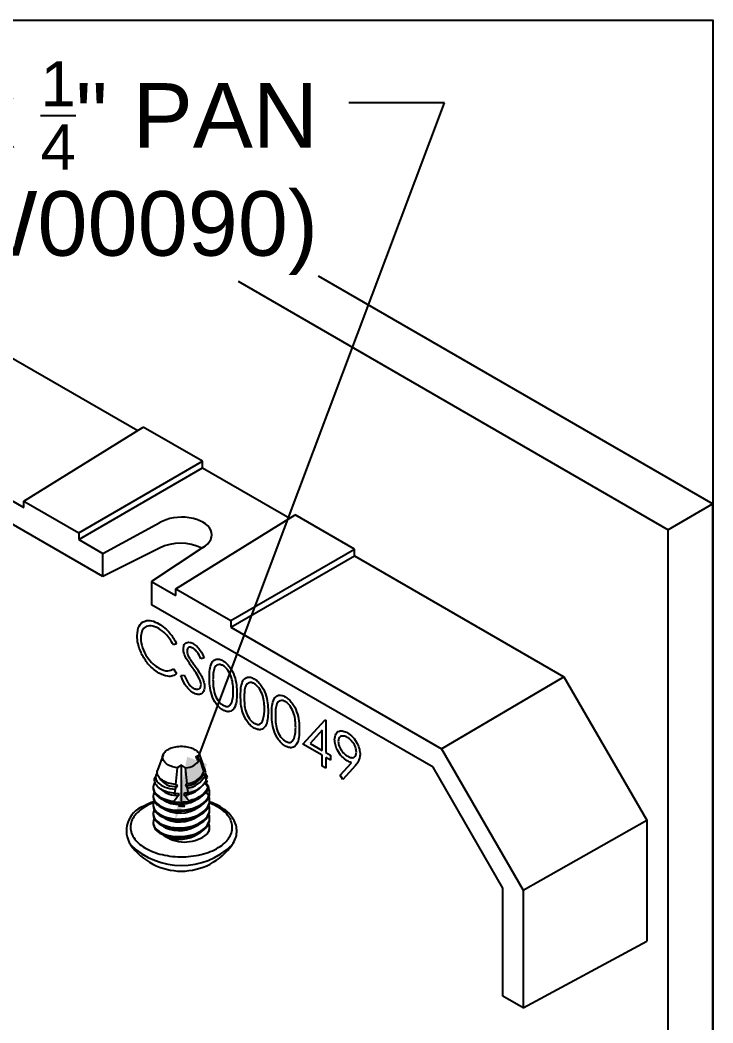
# Model space of a CAD drawing. Header units: inches. Extents: x -0.57 to 7.44, y -7.57 to 0.
# Drawn here: x 5.425 to 7.438, y -2.913 to 0 of the extents above; entities that cross this region are included whole.
import ezdxf
from ezdxf import colors
from ezdxf.entities.mleader import LeaderData, LeaderLine
from ezdxf.math import Vec2, Vec3

# ---------------------------------------------------------------- set-up
doc = ezdxf.new("R2010")
doc.units = ezdxf.units.IN
doc.header["$LTSCALE"] = 0.5
doc.header["$MEASUREMENT"] = 0
for name, color, linetype in [('End Cap', 92, 'CONTINUOUS'), ('FAB DWG', 221, 'CONTINUOUS'), ('Hardware', 242, 'CONTINUOUS')]:
    doc.layers.add(name, color=color, linetype=linetype)
doc.layers.add('Text-Unprinted', color=131, linetype='CONTINUOUS', plot=False)
doc.styles.add('LSAD_Standard', font='arial.ttf')

msp = doc.modelspace()

# ---------------------------------------------------------------- linework, layer by layer
at = {"layer": 'End Cap', "transparency": 16777216}
for p, q in [((6.2906, -0.7429), (7.4385, -1.4055)), ((6.0587, -0.759), (7.3085, -1.4805)), ((5.1738, -0.8502), (5.7666, -1.1924)), ((4.8228, -1.0629), (5.4352, -1.4164)), ((5.6653, -1.6167), (4.847, -1.1443)), ((5.4352, -1.3973), (5.7826, -1.1825)), ((5.9548, -1.2819), (5.7826, -1.1825)), ((5.5951, -1.4895), (5.9548, -1.2819)), ((5.9548, -1.301), (5.9548, -1.2819)), ((5.5951, -1.5087), (5.9548, -1.301)), ((5.9548, -1.301), (6.2085, -1.4475)), ((5.4352, -1.4164), (5.4352, -1.3973)), ((5.4352, -1.3973), (5.5951, -1.4895)), ((7.4385, -1.4055), (7.3085, -1.4805)), ((7.4385, -5.1459), (7.4385, -1.4055)), ((5.8772, -1.6524), (6.2246, -1.4376)), ((6.3967, -1.537), (6.2246, -1.4376)), ((5.6653, -1.5493), (5.831, -1.46)), ((7.3085, -5.1936), (7.3085, -1.4805)), ((5.5951, -1.4895), (5.5951, -1.5087)), ((5.5951, -1.5087), (5.6653, -1.5493)), ((5.8299, -1.5343), (5.6653, -1.6167)), ((5.9561, -1.5322), (5.8069, -1.631)), ((6.037, -1.7447), (6.3967, -1.537)), ((6.3967, -1.5562), (6.3967, -1.537)), ((5.6653, -1.6167), (5.6653, -1.5493)), ((6.037, -1.7638), (6.3967, -1.5562)), ((6.3967, -1.5562), (7.0055, -1.9076)), ((5.8069, -1.631), (5.8069, -1.6984)), ((5.8069, -1.631), (5.8772, -1.6716)), ((5.8772, -1.6716), (5.8772, -1.6524)), ((5.8772, -1.6524), (6.037, -1.7447)), ((6.6252, -2.1708), (5.8069, -1.6984)), ((6.037, -1.7447), (6.037, -1.7638)), ((6.037, -1.7638), (6.6494, -2.1174)), ((5.8797, -1.812), (5.8704, -1.8149)), ((5.9597, -1.8528), (5.9502, -1.8557)), ((5.8704, -1.8847), (5.8797, -1.8981)), ((5.8917, -1.9039), (5.9017, -1.9027)), ((6.6494, -2.1174), (7.0055, -1.9076)), ((7.0055, -1.9076), (7.2463, -2.3247)), ((6.2468, -2.1037), (6.3111, -2.0327)), ((6.3111, -2.0327), (6.3133, -2.0339)), ((6.3133, -2.0339), (6.3133, -2.1281)), ((6.3027, -2.0629), (6.2676, -2.1017)), ((6.3027, -2.122), (6.3027, -2.0629)), ((6.3027, -2.136), (6.2468, -2.1037)), ((6.2676, -2.1017), (6.3027, -2.122)), ((6.6494, -2.1174), (6.8866, -2.5282)), ((6.3027, -2.1674), (6.3027, -2.136)), ((6.3133, -2.1281), (6.3269, -2.136)), ((6.3133, -2.1421), (6.3133, -2.1735)), ((6.3269, -2.1499), (6.3133, -2.1421)), ((6.3269, -2.136), (6.3269, -2.1499)), ((6.3133, -2.1735), (6.3027, -2.1674)), ((6.3547, -2.1941), (6.3875, -2.1577)), ((6.3994, -2.1654), (6.3631, -2.2058)), ((6.8282, -2.5224), (6.6252, -2.1708)), ((6.3631, -2.2058), (6.3547, -2.1941)), ((6.8866, -2.5282), (7.2463, -2.3247)), ((7.2463, -2.3247), (7.2463, -2.6762)), ((6.8282, -2.8359), (6.8282, -2.5224)), ((6.8866, -2.5282), (6.8866, -2.8696)), ((6.8866, -2.8696), (7.2463, -2.6762)), ((6.8866, -2.8696), (6.8282, -2.8359))]:
    msp.add_line(p, q, dxfattribs=at)
msp.add_arc((5.8913, -1.6565), 0.1368, 63.2501, 116.6944, dxfattribs=at)
msp.add_ellipse((5.8936, -1.4961), major_axis=(0.0885, 0.0014), ratio=0.58727, start_param=5.488283, end_param=8.629876, dxfattribs=at)
for points, knots in [([(5.7648, -1.788), (5.7659, -1.778), (5.7681, -1.7579), (5.7855, -1.7446), (5.8065, -1.7432), (5.821, -1.7503), (5.8282, -1.7539)], [0, 0, 0, 0, 0.279512, 0.55908, 0.779374, 1, 1, 1, 1]), ([(5.8276, -1.7675), (5.8201, -1.7641), (5.805, -1.7574), (5.7875, -1.7621), (5.777, -1.7755), (5.7759, -1.7885), (5.7754, -1.7951)], [0, 0, 0, 0, 0.279856, 0.559519, 0.779686, 1, 1, 1, 1]), ([(5.8704, -1.8149), (5.8636, -1.8036), (5.8514, -1.7834), (5.8349, -1.7724), (5.8276, -1.7675)], [0, 0, 0, 0, 0.5584265, 1, 1, 1, 1]), ([(5.8282, -1.7539), (5.8396, -1.7619), (5.8598, -1.7761), (5.8736, -1.8011), (5.8797, -1.812)], [0, 0, 0, 0, 0.559517, 1, 1, 1, 1]), ([(5.7798, -1.8452), (5.7749, -1.8341), (5.7662, -1.8143), (5.7652, -1.7961), (5.7648, -1.788)], [0, 0, 0, 0, 0.559029, 1, 1, 1, 1]), ([(5.7754, -1.7951), (5.7763, -1.8044), (5.7781, -1.823), (5.7929, -1.8505), (5.8104, -1.8712), (5.8223, -1.8791), (5.8283, -1.883)], [0, 0, 0, 0, 0.279434, 0.558921, 0.779283, 1, 1, 1, 1]), ([(5.8993, -1.8267), (5.8998, -1.8221), (5.9008, -1.8131), (5.9089, -1.8072), (5.9185, -1.807), (5.9251, -1.8101), (5.9283, -1.8117)], [0, 0, 0, 0, 0.279553, 0.558798, 0.779378, 1, 1, 1, 1]), ([(5.9059, -1.8512), (5.9038, -1.8465), (5.9001, -1.838), (5.8995, -1.8301), (5.8993, -1.8267)], [0, 0, 0, 0, 0.55984, 1, 1, 1, 1]), ([(5.9272, -1.825), (5.9248, -1.8238), (5.92, -1.8215), (5.9142, -1.8224), (5.9105, -1.826), (5.9101, -1.8301), (5.9099, -1.8322)], [0, 0, 0, 0, 0.280274, 0.559931, 0.77992, 1, 1, 1, 1]), ([(5.9099, -1.8322), (5.91, -1.8342), (5.9103, -1.8381), (5.9128, -1.8459), (5.9158, -1.8511), (5.9176, -1.8543)], [0, 0, 0, 0, 0.279946, 0.559774, 1, 1, 1, 1]), ([(5.9502, -1.8557), (5.9468, -1.8488), (5.9422, -1.8393), (5.9335, -1.8292), (5.9293, -1.8264), (5.9272, -1.825)], [0, 0, 0, 0, 0.559818, 0.779848, 1, 1, 1, 1]), ([(5.9283, -1.8117), (5.932, -1.8142), (5.9392, -1.8192), (5.9506, -1.8338), (5.9563, -1.8456), (5.9597, -1.8528)], [0, 0, 0, 0, 0.27975, 0.559501, 1, 1, 1, 1]), ([(5.8284, -1.897), (5.818, -1.89), (5.7993, -1.8774), (5.7858, -1.855), (5.7798, -1.8452)], [0, 0, 0, 0, 0.559804, 1, 1, 1, 1]), ([(5.9252, -1.8809), (5.9214, -1.8755), (5.9145, -1.8659), (5.9085, -1.8557), (5.9059, -1.8512)], [0, 0, 0, 0, 0.560413, 1, 1, 1, 1]), ([(5.9176, -1.8543), (5.9205, -1.8586), (5.9257, -1.8662), (5.9311, -1.8737), (5.9335, -1.877)], [0, 0, 0, 0, 0.559906, 1, 1, 1, 1]), ([(5.9748, -1.9101), (5.975, -1.9023), (5.9753, -1.8866), (5.9795, -1.8694), (5.9868, -1.86), (5.9945, -1.8563), (6.0039, -1.8563), (6.0108, -1.8596), (6.0142, -1.8613)], [0, 0, 0, 0, 0.250526, 0.500164, 0.625273, 0.750198, 0.875111, 1, 1, 1, 1]), ([(6.0142, -1.8613), (6.0177, -1.8636), (6.0246, -1.8682), (6.0373, -1.8827), (6.0486, -1.9053), (6.0543, -1.932), (6.0547, -1.9482), (6.0549, -1.9563)], [0, 0, 0, 0, 0.125169, 0.250336, 0.498865, 0.749016, 1, 1, 1, 1]), ([(5.8283, -1.883), (5.8374, -1.887), (5.8537, -1.8941), (5.8653, -1.8876), (5.8704, -1.8847)], [0, 0, 0, 0, 0.558772, 1, 1, 1, 1]), ([(5.9464, -1.9148), (5.9428, -1.9082), (5.9363, -1.8965), (5.9286, -1.8856), (5.9252, -1.8809)], [0, 0, 0, 0, 0.559496, 1, 1, 1, 1]), ([(5.9335, -1.877), (5.9409, -1.8876), (5.9512, -1.9023), (5.9599, -1.9237), (5.9608, -1.9325), (5.9612, -1.9369)], [0, 0, 0, 0, 0.5601154, 0.7802838, 1, 1, 1, 1]), ([(6.0146, -1.8754), (6.0119, -1.8742), (6.0065, -1.8717), (5.9993, -1.8723), (5.9936, -1.8757), (5.9884, -1.8837), (5.9857, -1.8977), (5.9855, -1.91), (5.9854, -1.9162)], [0, 0, 0, 0, 0.124874, 0.249889, 0.374726, 0.499789, 0.7495, 1, 1, 1, 1]), ([(6.0443, -1.9502), (6.0439, -1.9373), (6.0433, -1.918), (6.0322, -1.8929), (6.0227, -1.8811), (6.0173, -1.8773), (6.0146, -1.8754)], [0, 0, 0, 0, 0.5000715, 0.7490206, 0.8745985, 1, 1, 1, 1]), ([(5.8797, -1.8981), (5.876, -1.9008), (5.8688, -1.9062), (5.8513, -1.9077), (5.8371, -1.9011), (5.8284, -1.897)], [0, 0, 0, 0, 0.28041, 0.560795, 1, 1, 1, 1]), ([(5.9276, -1.9543), (5.9232, -1.9513), (5.9145, -1.9452), (5.9011, -1.9272), (5.8953, -1.9127), (5.8917, -1.9039)], [0, 0, 0, 0, 0.2798798, 0.5596658, 1, 1, 1, 1]), ([(5.9017, -1.9027), (5.9052, -1.911), (5.9101, -1.9225), (5.9201, -1.9351), (5.9251, -1.9386), (5.9276, -1.9404)], [0, 0, 0, 0, 0.5593206, 0.7797817, 1, 1, 1, 1]), ([(5.9507, -1.9306), (5.9504, -1.9277), (5.9499, -1.9226), (5.9475, -1.9172), (5.9464, -1.9148)], [0, 0, 0, 0, 0.55899, 1, 1, 1, 1]), ([(6.0142, -2.0043), (6.0108, -2.002), (6.0039, -1.9974), (5.9914, -1.983), (5.9804, -1.9604), (5.9754, -1.9342), (5.975, -1.9182), (5.9748, -1.9101)], [0, 0, 0, 0, 0.1251812, 0.250351, 0.4987777, 0.7489456, 1, 1, 1, 1]), ([(5.9854, -1.9162), (5.9855, -1.9224), (5.9857, -1.935), (5.9888, -1.9553), (5.997, -1.9732), (6.0065, -1.9849), (6.0119, -1.9887), (6.0146, -1.9906)], [0, 0, 0, 0, 0.2510852, 0.5013708, 0.7496281, 0.8748771, 1, 1, 1, 1]), ([(6.0655, -1.9624), (6.0657, -1.9546), (6.066, -1.9389), (6.0702, -1.9217), (6.0775, -1.9124), (6.0852, -1.9086), (6.0946, -1.9086), (6.1015, -1.9119), (6.1049, -1.9136)], [0, 0, 0, 0, 0.250526, 0.500164, 0.625273, 0.750198, 0.875111, 1, 1, 1, 1]), ([(6.1049, -1.9136), (6.1084, -1.9159), (6.1153, -1.9206), (6.128, -1.935), (6.1392, -1.9577), (6.145, -1.9843), (6.1454, -2.0006), (6.1456, -2.0087)], [0, 0, 0, 0, 0.125169, 0.250336, 0.498865, 0.749016, 1, 1, 1, 1]), ([(5.9276, -1.9404), (5.9307, -1.9418), (5.9371, -1.9447), (5.9448, -1.9437), (5.9497, -1.9387), (5.9504, -1.9333), (5.9507, -1.9306)], [0, 0, 0, 0, 0.280276, 0.560148, 0.780153, 1, 1, 1, 1]), ([(5.9612, -1.9369), (5.9606, -1.9421), (5.9593, -1.9525), (5.9498, -1.9589), (5.939, -1.9598), (5.9314, -1.9561), (5.9276, -1.9543)], [0, 0, 0, 0, 0.2791829, 0.5590851, 0.779446, 1, 1, 1, 1]), ([(6.0399, -1.9818), (6.0414, -1.9764), (6.0441, -1.9668), (6.0443, -1.9552), (6.0443, -1.9502)], [0, 0, 0, 0, 0.559599, 1, 1, 1, 1]), ([(6.1053, -1.9278), (6.1026, -1.9265), (6.0971, -1.924), (6.09, -1.9247), (6.0843, -1.9281), (6.079, -1.9361), (6.0764, -1.95), (6.0762, -1.9623), (6.0761, -1.9685)], [0, 0, 0, 0, 0.124874, 0.249889, 0.374726, 0.499789, 0.7495, 1, 1, 1, 1]), ([(6.135, -2.0025), (6.1346, -1.9896), (6.1339, -1.9703), (6.1229, -1.9452), (6.1133, -1.9334), (6.108, -1.9297), (6.1053, -1.9278)], [0, 0, 0, 0, 0.500072, 0.749021, 0.874598, 1, 1, 1, 1]), ([(6.0549, -1.9563), (6.0547, -1.9642), (6.0543, -1.98), (6.0486, -2), (6.0373, -2.0095), (6.0246, -2.0094), (6.0177, -2.006), (6.0142, -2.0043)], [0, 0, 0, 0, 0.251002, 0.501138, 0.749612, 0.874807, 1, 1, 1, 1]), ([(6.1049, -2.0567), (6.1015, -2.0544), (6.0946, -2.0498), (6.0821, -2.0354), (6.071, -2.0128), (6.066, -1.9865), (6.0657, -1.9705), (6.0655, -1.9624)], [0, 0, 0, 0, 0.125181, 0.250351, 0.498778, 0.748946, 1, 1, 1, 1]), ([(6.0761, -1.9685), (6.0762, -1.9748), (6.0764, -1.9873), (6.0795, -2.0076), (6.0876, -2.0255), (6.0972, -2.0372), (6.1026, -2.041), (6.1053, -2.0429)], [0, 0, 0, 0, 0.251085, 0.501371, 0.749628, 0.874877, 1, 1, 1, 1]), ([(6.1562, -2.0148), (6.1563, -2.0069), (6.1566, -1.9913), (6.1608, -1.9741), (6.1682, -1.9647), (6.1758, -1.961), (6.1852, -1.9609), (6.1921, -1.9643), (6.1956, -1.9659)], [0, 0, 0, 0, 0.250526, 0.500164, 0.625273, 0.750198, 0.875111, 1, 1, 1, 1]), ([(6.1959, -1.9801), (6.1932, -1.9789), (6.1878, -1.9764), (6.1806, -1.977), (6.1749, -1.9804), (6.1697, -1.9884), (6.1671, -2.0024), (6.1668, -2.0147), (6.1667, -2.0208)], [0, 0, 0, 0, 0.124874, 0.249889, 0.374726, 0.499789, 0.7495, 1, 1, 1, 1]), ([(6.1956, -1.9659), (6.199, -1.9683), (6.206, -1.9729), (6.2186, -1.9873), (6.2299, -2.01), (6.2356, -2.0367), (6.236, -2.0529), (6.2362, -2.061)], [0, 0, 0, 0, 0.125169, 0.250336, 0.498865, 0.749016, 1, 1, 1, 1]), ([(6.2257, -2.0549), (6.2252, -2.042), (6.2246, -2.0227), (6.2135, -1.9976), (6.204, -1.9858), (6.1986, -1.982), (6.1959, -1.9801)], [0, 0, 0, 0, 0.500072, 0.749021, 0.874598, 1, 1, 1, 1]), ([(6.0146, -1.9906), (6.0178, -1.992), (6.0243, -1.9948), (6.0342, -1.9927), (6.0377, -1.986), (6.0399, -1.9818)], [0, 0, 0, 0, 0.280257, 0.560781, 1, 1, 1, 1]), ([(6.1456, -2.0087), (6.1454, -2.0166), (6.145, -2.0323), (6.1393, -2.0524), (6.1279, -2.0619), (6.1153, -2.0617), (6.1084, -2.0584), (6.1049, -2.0567)], [0, 0, 0, 0, 0.251002, 0.501138, 0.749612, 0.874807, 1, 1, 1, 1]), ([(6.1305, -2.0342), (6.132, -2.0287), (6.1347, -2.0191), (6.1349, -2.0076), (6.135, -2.0025)], [0, 0, 0, 0, 0.559599, 1, 1, 1, 1]), ([(6.1053, -2.0429), (6.1085, -2.0443), (6.1149, -2.0471), (6.1249, -2.0451), (6.1284, -2.0383), (6.1305, -2.0342)], [0, 0, 0, 0, 0.2802572, 0.5607811, 1, 1, 1, 1]), ([(6.1956, -2.109), (6.1921, -2.1067), (6.1852, -2.1021), (6.1727, -2.0877), (6.1617, -2.0651), (6.1567, -2.0389), (6.1563, -2.0228), (6.1562, -2.0148)], [0, 0, 0, 0, 0.125181, 0.250351, 0.498778, 0.748946, 1, 1, 1, 1]), ([(6.1667, -2.0208), (6.1668, -2.0271), (6.1671, -2.0397), (6.1701, -2.06), (6.1783, -2.0778), (6.1878, -2.0896), (6.1932, -2.0934), (6.1959, -2.0953)], [0, 0, 0, 0, 0.251085, 0.501371, 0.749628, 0.874877, 1, 1, 1, 1]), ([(6.2362, -2.061), (6.236, -2.0689), (6.2357, -2.0847), (6.2299, -2.1047), (6.2186, -2.1142), (6.206, -2.114), (6.199, -2.1107), (6.1956, -2.109)], [0, 0, 0, 0, 0.251002, 0.501138, 0.749612, 0.874807, 1, 1, 1, 1]), ([(6.2212, -2.0865), (6.2227, -2.0811), (6.2254, -2.0714), (6.2256, -2.0599), (6.2257, -2.0549)], [0, 0, 0, 0, 0.559599, 1, 1, 1, 1]), ([(6.339, -2.0904), (6.3396, -2.0845), (6.3409, -2.0727), (6.3513, -2.065), (6.3637, -2.0644), (6.3722, -2.0684), (6.3765, -2.0704)], [0, 0, 0, 0, 0.279538, 0.558851, 0.779452, 1, 1, 1, 1]), ([(6.1959, -2.0953), (6.1991, -2.0966), (6.2056, -2.0994), (6.2155, -2.0974), (6.219, -2.0906), (6.2212, -2.0865)], [0, 0, 0, 0, 0.2802572, 0.5607811, 1, 1, 1, 1]), ([(6.3751, -2.1516), (6.3698, -2.1479), (6.3593, -2.1405), (6.3474, -2.1229), (6.3401, -2.1053), (6.3393, -2.0954), (6.339, -2.0904)], [0, 0, 0, 0, 0.279814, 0.559489, 0.779635, 1, 1, 1, 1]), ([(6.3759, -2.084), (6.3723, -2.0823), (6.3649, -2.0789), (6.3563, -2.0808), (6.3505, -2.0864), (6.3499, -2.0927), (6.3495, -2.0958)], [0, 0, 0, 0, 0.280092, 0.560011, 0.780131, 1, 1, 1, 1]), ([(6.3495, -2.0958), (6.3501, -2.1005), (6.3513, -2.1099), (6.3594, -2.1231), (6.3682, -2.1329), (6.3741, -2.1368), (6.377, -2.1387)], [0, 0, 0, 0, 0.278472, 0.558424, 0.779098, 1, 1, 1, 1]), ([(6.4024, -2.1264), (6.4019, -2.1218), (6.4008, -2.1127), (6.3931, -2.0996), (6.3846, -2.0898), (6.3788, -2.0859), (6.3759, -2.084)], [0, 0, 0, 0, 0.278722, 0.558569, 0.779171, 1, 1, 1, 1]), ([(6.3765, -2.0704), (6.3818, -2.0742), (6.3926, -2.0818), (6.4047, -2.1), (6.4117, -2.118), (6.4126, -2.1282), (6.413, -2.1333)], [0, 0, 0, 0, 0.27973, 0.559163, 0.779612, 1, 1, 1, 1]), ([(6.377, -2.1387), (6.3807, -2.1405), (6.3879, -2.144), (6.3964, -2.1419), (6.4016, -2.1358), (6.4022, -2.1295), (6.4024, -2.1264)], [0, 0, 0, 0, 0.280319, 0.55953, 0.779753, 1, 1, 1, 1]), ([(6.3875, -2.1577), (6.3852, -2.1567), (6.381, -2.1549), (6.3769, -2.1526), (6.3751, -2.1516)], [0, 0, 0, 0, 0.5599442, 1, 1, 1, 1]), ([(6.413, -2.1333), (6.4118, -2.1407), (6.4097, -2.1539), (6.4026, -2.1619), (6.3994, -2.1654)], [0, 0, 0, 0, 0.55819, 1, 1, 1, 1])]:
    msp.add_open_spline(points, degree=3, knots=knots, dxfattribs=at)
at = {"layer": 'Hardware', "transparency": 16777216}
for p, q in [((5.8402, -2.135), (5.8245, -2.1792)), ((5.9467, -2.1342), (5.9344, -2.1413)), ((5.9344, -2.1413), (5.9467, -2.1483)), ((5.9577, -2.1655), (5.9467, -2.1342)), ((5.9467, -2.1483), (5.9583, -2.186)), ((5.8813, -2.1719), (5.8766, -2.2205)), ((5.8936, -2.1649), (5.8813, -2.1719)), ((5.8936, -2.2795), (5.8936, -2.1649)), ((5.9058, -2.1719), (5.8936, -2.1649)), ((5.9103, -2.2184), (5.9058, -2.1719)), ((5.9569, -2.1666), (5.9577, -2.1655)), ((5.9606, -2.1738), (5.9571, -2.1737)), ((5.9649, -2.186), (5.9606, -2.1738)), ((5.8198, -2.1924), (5.817, -2.2003)), ((5.9572, -2.1915), (5.9614, -2.1962)), ((5.9614, -2.1962), (5.9655, -2.2094)), ((5.8116, -2.229), (5.8116, -2.2322)), ((5.8752, -2.2344), (5.874, -2.2466)), ((5.8766, -2.2205), (5.8798, -2.2203)), ((5.9076, -2.2185), (5.9103, -2.2184)), ((5.9129, -2.2444), (5.9116, -2.2314)), ((5.9715, -2.2288), (5.9727, -2.2328)), ((5.9736, -2.2305), (5.972, -2.2305)), ((5.9737, -2.2332), (5.972, -2.2342)), ((5.9727, -2.2329), (5.9727, -2.2328)), ((5.9756, -2.245), (5.9756, -2.2433)), ((5.8116, -2.2545), (5.8116, -2.2577)), ((5.9756, -2.2705), (5.9756, -2.2673)), ((5.8116, -2.28), (5.8116, -2.2832)), ((5.8905, -2.2778), (5.8856, -2.284)), ((5.8936, -2.2795), (5.8856, -2.284)), ((5.9034, -2.2851), (5.8936, -2.2795)), ((5.9034, -2.2851), (5.8967, -2.2774)), ((5.9756, -2.296), (5.9756, -2.2928)), ((5.8116, -2.3056), (5.8116, -2.3088)), ((5.9756, -2.3215), (5.9756, -2.3183)), ((5.8116, -2.3311), (5.8116, -2.3343)), ((5.9756, -2.3454), (5.9756, -2.3438)), ((5.7458, -2.3956), (5.7462, -2.3962))]:
    msp.add_line(p, q, dxfattribs=at)
at = {"layer": 'Hardware', "transparency": 16777216, "flags": 128}
for points in [[(5.8813, -2.1719), (5.8768, -2.1712), (5.8723, -2.1702), (5.868, -2.1691), (5.864, -2.1677), (5.8601, -2.1661), (5.8565, -2.1643), (5.8532, -2.1624), (5.8501, -2.1603), (5.8474, -2.158), (5.8451, -2.1557), (5.8431, -2.1532), (5.8415, -2.1506), (5.8403, -2.148), (5.8395, -2.1453), (5.8391, -2.1425), (5.8391, -2.1398), (5.8395, -2.1371), (5.8404, -2.1344), (5.8416, -2.1317), (5.8432, -2.1292), (5.8452, -2.1267), (5.8476, -2.1243), (5.8503, -2.1221), (5.8534, -2.12), (5.8567, -2.1181), (5.8604, -2.1163), (5.8642, -2.1147), (5.8683, -2.1134), (5.8726, -2.1122), (5.8771, -2.1113), (5.8816, -2.1106), (5.8863, -2.1101), (5.891, -2.1098), (5.8958, -2.1098), (5.9005, -2.1101), (5.9052, -2.1105), (5.9097, -2.1112), (5.9142, -2.1121), (5.9185, -2.1133), (5.9226, -2.1146), (5.9265, -2.1162), (5.9301, -2.1179), (5.9335, -2.1199), (5.9366, -2.1219), (5.9393, -2.1242), (5.9417, -2.1265), (5.9438, -2.129), (5.9454, -2.1316), (5.9467, -2.1342)], [(5.8766, -2.2205), (5.871, -2.2199), (5.8657, -2.219), (5.8605, -2.2179), (5.8554, -2.2165), (5.8506, -2.2148), (5.8462, -2.213), (5.8421, -2.2109), (5.8383, -2.2086), (5.8348, -2.2062), (5.8318, -2.2036), (5.8293, -2.2009), (5.8271, -2.198), (5.8254, -2.1951), (5.8242, -2.1921), (5.8235, -2.189), (5.8233, -2.1859), (5.8236, -2.1827), (5.8243, -2.1797), (5.8245, -2.1792)], [(5.9606, -2.1738), (5.9589, -2.1703), (5.9569, -2.1671)], [(5.8166, -2.2142), (5.8144, -2.2178), (5.8123, -2.2232), (5.8116, -2.2288), (5.8122, -2.2345), (5.8144, -2.2402), (5.8179, -2.2456), (5.8227, -2.2506), (5.8287, -2.2552), (5.8356, -2.2593), (5.8435, -2.2628), (5.8524, -2.2657), (5.8622, -2.268), (5.8727, -2.2694)], [(5.874, -2.2466), (5.8711, -2.2463), (5.8651, -2.2454), (5.8592, -2.2443), (5.8535, -2.2428), (5.848, -2.241), (5.843, -2.239), (5.8383, -2.2368), (5.8339, -2.2343), (5.8299, -2.2316), (5.8264, -2.2288), (5.8234, -2.2258), (5.8208, -2.2227), (5.8187, -2.2194), (5.8172, -2.216), (5.8162, -2.2127), (5.8157, -2.2091), (5.8158, -2.2056), (5.8164, -2.2022), (5.8171, -2.2003)], [(5.8233, -2.1859), (5.8233, -2.1859), (5.8208, -2.1901), (5.8192, -2.1945), (5.8186, -2.1989), (5.819, -2.2032), (5.8203, -2.2075), (5.8226, -2.2116), (5.8258, -2.2155), (5.8298, -2.2192), (5.8346, -2.2226), (5.8402, -2.2257), (5.8465, -2.2285), (5.8533, -2.2307), (5.8603, -2.2324), (5.8676, -2.2336), (5.8752, -2.2344)], [(5.959, -2.1935), (5.9621, -2.1895), (5.9649, -2.186)], [(5.8116, -2.2322), (5.8122, -2.2377), (5.8144, -2.2434), (5.8179, -2.2488), (5.8227, -2.2538), (5.8287, -2.2584), (5.8356, -2.2624), (5.8436, -2.266), (5.8526, -2.269), (5.8626, -2.2712), (5.8732, -2.2727)], [(5.8143, -2.2433), (5.8123, -2.2487), (5.8116, -2.2543), (5.8122, -2.26), (5.8144, -2.2657), (5.8179, -2.2711), (5.8227, -2.2762), (5.8287, -2.2808), (5.8356, -2.2848), (5.8434, -2.2883), (5.8522, -2.2912), (5.862, -2.2934), (5.8723, -2.2949), (5.8831, -2.2956), (5.8939, -2.2954), (5.9046, -2.2944), (5.9148, -2.2928), (5.9246, -2.2904), (5.9342, -2.2871), (5.9433, -2.2831), (5.9515, -2.2784), (5.9579, -2.2738), (5.9633, -2.2688), (5.9678, -2.2636), (5.9712, -2.2582), (5.9736, -2.2528), (5.9736, -2.2528)], [(5.8809, -2.2267), (5.8778, -2.231), (5.8752, -2.2344)], [(5.9116, -2.2314), (5.9101, -2.2295), (5.9065, -2.2251)], [(5.8116, -2.2577), (5.8122, -2.2632), (5.8144, -2.2689), (5.8179, -2.2743), (5.8227, -2.2794), (5.8287, -2.2839), (5.8356, -2.288), (5.8434, -2.2915), (5.8522, -2.2944), (5.862, -2.2966), (5.8723, -2.2981), (5.8831, -2.2987), (5.8939, -2.2986), (5.9046, -2.2976), (5.9148, -2.296), (5.9246, -2.2936), (5.9342, -2.2903), (5.9433, -2.2863), (5.9515, -2.2816), (5.9588, -2.2763), (5.9648, -2.2705), (5.9694, -2.2644), (5.9728, -2.2582), (5.9748, -2.2519), (5.9756, -2.2452), (5.9755, -2.245)], [(5.8143, -2.2688), (5.8123, -2.2742), (5.8116, -2.2799), (5.8122, -2.2856), (5.8144, -2.2912), (5.8179, -2.2966), (5.8227, -2.3017), (5.8287, -2.3063), (5.8356, -2.3103), (5.8434, -2.3138), (5.8522, -2.3167), (5.862, -2.3189), (5.8723, -2.3204), (5.8831, -2.3211), (5.8939, -2.3209), (5.9046, -2.32), (5.9148, -2.3183), (5.9246, -2.3159), (5.9342, -2.3127), (5.9433, -2.3086), (5.9515, -2.3039), (5.9588, -2.2986), (5.9648, -2.2928), (5.9694, -2.2867), (5.9728, -2.2806), (5.9748, -2.2742), (5.9756, -2.2675), (5.9749, -2.2607), (5.9735, -2.2561)], [(5.8116, -2.2832), (5.8122, -2.2887), (5.8144, -2.2944), (5.8179, -2.2998), (5.8227, -2.3049), (5.8287, -2.3095), (5.8356, -2.3135), (5.8434, -2.317), (5.8522, -2.3199), (5.862, -2.3221), (5.8723, -2.3236), (5.8831, -2.3243), (5.8939, -2.3241), (5.9046, -2.3231), (5.9148, -2.3215), (5.9246, -2.3191), (5.9342, -2.3159), (5.9433, -2.3118), (5.9515, -2.3071), (5.9588, -2.3018), (5.9648, -2.296), (5.9694, -2.2899), (5.9728, -2.2838), (5.9748, -2.2774), (5.9756, -2.2707), (5.9755, -2.2705)], [(5.874, -2.2466), (5.8772, -2.2465), (5.8844, -2.246)], [(5.903, -2.2448), (5.9102, -2.2446), (5.9129, -2.2444)], [(6.0408, -2.3964), (6.0416, -2.3953), (6.0445, -2.3909), (6.047, -2.3863), (6.0492, -2.3817), (6.051, -2.3771), (6.0524, -2.3724), (6.0535, -2.3677), (6.0542, -2.3629), (6.0545, -2.3582), (6.0545, -2.3535), (6.0541, -2.3488), (6.0534, -2.3441), (6.0523, -2.3394), (6.0509, -2.3348), (6.0491, -2.3303), (6.047, -2.3258), (6.0445, -2.3213), (6.0417, -2.317), (6.0385, -2.3127), (6.035, -2.3085), (6.0312, -2.3044), (6.0271, -2.3005), (6.0226, -2.2966), (6.0179, -2.293), (6.0129, -2.2894), (6.0076, -2.286), (6.002, -2.2828), (5.9962, -2.2798), (5.9902, -2.2769), (5.984, -2.2743), (5.9776, -2.2718), (5.9755, -2.2711)], [(5.7889, -2.285), (5.7837, -2.2882), (5.7787, -2.2916), (5.774, -2.2951), (5.7696, -2.2988), (5.7656, -2.3025), (5.7619, -2.3064), (5.7586, -2.3104), (5.7556, -2.3145), (5.753, -2.3187), (5.7508, -2.3229), (5.749, -2.3272), (5.7475, -2.3316), (5.7465, -2.336), (5.7459, -2.3404), (5.7456, -2.3448), (5.7458, -2.3493), (5.7463, -2.3537), (5.7473, -2.3581), (5.7486, -2.3625), (5.7503, -2.3668), (5.7524, -2.3711), (5.7549, -2.3752), (5.7578, -2.3794), (5.761, -2.3834), (5.7646, -2.3873), (5.7686, -2.3911), (5.7729, -2.3948), (5.7775, -2.3983), (5.7824, -2.4017), (5.7876, -2.405), (5.7931, -2.4081), (5.7989, -2.411), (5.8049, -2.4138), (5.8112, -2.4163), (5.8177, -2.4187), (5.8243, -2.4209), (5.8312, -2.4229), (5.8383, -2.4246), (5.8455, -2.4262), (5.8528, -2.4275), (5.8602, -2.4286), (5.8678, -2.4295), (5.8754, -2.4302), (5.883, -2.4306), (5.8907, -2.4308), (5.8984, -2.4308), (5.906, -2.4305), (5.9137, -2.43), (5.9212, -2.4293), (5.9288, -2.4284), (5.9362, -2.4272), (5.9435, -2.4258), (5.9506, -2.4242), (5.9576, -2.4224), (5.9645, -2.4204), (5.9711, -2.4181), (5.9775, -2.4157), (5.9838, -2.4131), (5.9897, -2.4103), (5.9954, -2.4073), (6.0009, -2.4042), (6.006, -2.4009), (6.0108, -2.3975), (6.0154, -2.3939), (6.0196, -2.3902), (6.0234, -2.3863), (6.0269, -2.3824), (6.0301, -2.3783), (6.0328, -2.3742), (6.0353, -2.37), (6.0373, -2.3657), (6.0389, -2.3614), (6.0401, -2.357), (6.041, -2.3526), (6.0414, -2.3482), (6.0415, -2.3437), (6.0411, -2.3393), (6.0404, -2.3349), (6.0393, -2.3305), (6.0377, -2.3262), (6.0358, -2.3219), (6.0335, -2.3176), (6.0308, -2.3135), (6.0277, -2.3094), (6.0243, -2.3054), (6.0206, -2.3016), (6.0164, -2.2978), (6.012, -2.2942), (6.0072, -2.2907), (6.0022, -2.2874), (5.9968, -2.2842), (5.9912, -2.2812), (5.9853, -2.2784), (5.9791, -2.2757), (5.9753, -2.2742)], [(5.8143, -2.2944), (5.8123, -2.2997), (5.8116, -2.3054), (5.8122, -2.3111), (5.8144, -2.3167), (5.8179, -2.3221), (5.8227, -2.3272), (5.8287, -2.3318), (5.8356, -2.3358), (5.8434, -2.3393), (5.8522, -2.3422), (5.862, -2.3445), (5.8723, -2.3459), (5.8831, -2.3466), (5.8939, -2.3464), (5.9046, -2.3455), (5.9148, -2.3438), (5.9246, -2.3414), (5.9342, -2.3382), (5.9433, -2.3342), (5.9515, -2.3294), (5.9588, -2.3241), (5.9648, -2.3183), (5.9694, -2.3123), (5.9728, -2.3061), (5.9748, -2.2997), (5.9756, -2.293), (5.9749, -2.2862), (5.9735, -2.2816)], [(5.8116, -2.3088), (5.8122, -2.3143), (5.8144, -2.3199), (5.8179, -2.3253), (5.8227, -2.3304), (5.8287, -2.335), (5.8356, -2.339), (5.8434, -2.3425), (5.8522, -2.3454), (5.862, -2.3476), (5.8723, -2.3491), (5.8831, -2.3498), (5.8939, -2.3496), (5.9046, -2.3487), (5.9148, -2.347), (5.9246, -2.3446), (5.9342, -2.3414), (5.9433, -2.3374), (5.9515, -2.3326), (5.9588, -2.3273), (5.9648, -2.3215), (5.9694, -2.3154), (5.9728, -2.3093), (5.9748, -2.3029), (5.9756, -2.2962), (5.9755, -2.296)], [(5.9034, -2.2851), (5.8945, -2.2849), (5.8856, -2.284)], [(5.8143, -2.3199), (5.8123, -2.3253), (5.8116, -2.3309), (5.8122, -2.3366), (5.8144, -2.3422), (5.8179, -2.3477), (5.8227, -2.3527), (5.8287, -2.3573), (5.8356, -2.3613)], [(5.8356, -2.3613), (5.8434, -2.3648), (5.8522, -2.3677), (5.862, -2.37), (5.8723, -2.3715), (5.8831, -2.3721), (5.8939, -2.3719), (5.9046, -2.371), (5.9148, -2.3693), (5.9246, -2.3669), (5.9342, -2.3637), (5.9433, -2.3597), (5.9515, -2.3549), (5.9588, -2.3496), (5.9648, -2.3438), (5.9694, -2.3378), (5.9728, -2.3316), (5.9748, -2.3252), (5.9756, -2.3186), (5.9749, -2.3117), (5.9735, -2.3072)], [(5.8356, -2.3645), (5.8434, -2.368), (5.8522, -2.3709), (5.862, -2.3732), (5.8723, -2.3746), (5.8831, -2.3753), (5.8939, -2.3751), (5.9046, -2.3742), (5.9148, -2.3725), (5.9246, -2.3701), (5.9342, -2.3669), (5.9433, -2.3629), (5.9515, -2.3581), (5.9588, -2.3528), (5.9648, -2.347), (5.9694, -2.341), (5.9728, -2.3348), (5.9748, -2.3284), (5.9756, -2.3217), (5.9755, -2.3215)], [(6.0409, -2.3963), (6.0413, -2.3957), (6.0413, -2.3956)]]:
    msp.add_lwpolyline(points, dxfattribs=at)
at = {"layer": 'Hardware', "transparency": 16777216}
for centre, radius, start, end in [((5.9043, -2.1221), 0.0499, 271.7541, 328.2405), ((5.8758, -2.1727), 0.0543, 211.6552, 275.4741), ((5.9017, -2.1628), 0.0625, 274.392, 332.615), ((5.9032, -2.1562), 0.0626, 276.5205, 331.5452), ((5.9024, -2.1656), 0.0664, 277.9486, 332.6168), ((5.9042, -2.1743), 0.0706, 277.0518, 330.2121), ((5.9316, -2.22), 0.0429, 27.3408, 44.8388), ((5.3647, -1.7391), 0.7664, 321.2443, 322.1765), ((5.9665, -2.3631), 0.161, 88.8763, 91.1673), ((5.8808, -2.1832), 0.0693, 227.5599, 273.9263), ((5.8964, -2.1771), 0.0744, 274.1275, 317.2559), ((5.9055, -2.1929), 0.0782, 276.4091, 329.2436), ((5.9137, -2.2007), 0.0642, 289.6546, 334.0983), ((5.9187, -2.2005), 0.063, 285.2783, 329.0622), ((4.384, -3.6781), 2.1496, 42.3961, 42.8095), ((5.9356, -2.2441), 0.0404, 19.7981, 44.1436), ((5.9475, -2.2433), 0.0281, 338.8642, 21.1358), ((5.8678, -2.4329), 0.1713, 108.3784, 119.8971), ((5.8827, -2.2022), 0.076, 233.3494, 275.9158), ((7.2775, -3.3189), 1.7535, 142.54, 143.2378), ((5.8686, -2.0996), 0.1731, 271.5153, 276.8335), ((5.8926, -2.1928), 0.0847, 272.7968, 306.4072), ((5.8984, -1.9377), 0.3333, 269.9398, 272.736), ((5.4351, -2.6475), 0.6122, 38.4019, 40.3271), ((5.8918, -2.1513), 0.1182, 281.2478, 291.601), ((4.9097, -3.2306), 1.445, 42.585, 43.0608), ((5.8091, -2.3548), 0.0753, 110.7614, 213.3973), ((5.8689, -2.4248), 0.1611, 110.5904, 119.7735), ((5.8885, -2.2112), 0.0929, 236.5468, 305.912), ((5.8885, -2.2367), 0.0929, 236.5468, 305.912), ((5.8487, -2.3295), 0.0374, 187.3727, 249.4741), ((5.8631, -2.3114), 0.0384, 227.7064, 246.0737), ((5.8873, -2.2568), 0.0981, 246.1073, 304.6136), ((5.9425, -2.3442), 0.0331, 323.5115, 20.4599), ((5.9445, -2.3448), 0.0311, 322.2549, 358.9564), ((5.8733, -2.3267), 0.0521, 229.5935, 240.3302), ((5.8873, -2.2823), 0.0981, 246.1073, 304.6136), ((5.9027, -2.2843), 0.1036, 237.7951, 309.8229), ((5.8936, -2.2918), 0.1806, 215.088, 324.912), ((5.8936, -2.2444), 0.2116, 225.8431, 314.1123)]:
    msp.add_arc(centre, radius, start, end, dxfattribs=at)
for major_axis, ratio, start_param, end_param in [((-0.0438, 0.4601), 0.104683, 4.192308, 4.209898), ((-0.0495, 0.4071), 0.103906, 4.061753, 4.070484), ((-0.0438, 0.4601), 0.104683, 2.191246, 2.208677), ((0.0438, 0.4601), 0.104683, 4.078983, 4.096751), ((-0.0551, 0.5797), 0.104683, 4.190182, 4.195582), ((-0.0551, 0.5797), 0.104683, 2.146305, 2.153027), ((-0.0438, 0.4601), 0.104683, 2.262246, 2.280575), ((-0.0438, 0.4601), 0.104683, 2.337214, 2.356712), ((0.0438, 0.4601), 0.104683, 3.927701, 3.947674), ((0.0438, 0.4601), 0.104683, 4.005604, 4.024326), ((0.0551, 0.5797), 0.104683, 4.134535, 4.141354), ((-0.0623, 0.5129), 0.103906, 4.064443, 4.065965)]:
    msp.add_ellipse((5.8936, -1.9491), major_axis=major_axis, ratio=ratio, start_param=start_param, end_param=end_param, dxfattribs=at)
at = {"layer": 'Text-Unprinted', "ltscale": 0.5, "transparency": 16777216}
msp.add_lwpolyline([(0, 0), (7.4385, 0), (7.4385, -7.5729), (0, -7.5729)], close=True, dxfattribs=at)

# ---------------------------------------------------------------- leaders
at = {"layer": 'FAB DWG', "ltscale": 0.5, "transparency": 16777216}
ml = msp.add_multileader_mtext('Standard', dxfattribs=at)
ml.set_content('\\A1;10-24 x {\\H0.7x;\\S1/4;}" PAN\\PTYPE F (HW00090)', color=256, style='LSAD_Standard')
ml.set_leader_properties()
ml.build(insert=Vec2(0, 0))
ml.multileader.update_dxf_attribs({"text_left_attachment_type": 2, "dogleg_length": 0.36, "arrow_head_size": 0.1875})
ctx = ml.context
ctx.base_point, ctx.char_height, ctx.arrow_head_size, ctx.landing_gap_size, ctx.plane_origin = Vec3(3.8873, -0.4271), 0.1875, 0.1875, 0.09, Vec3(9.5693, 14.2832)
ctx.left_attachment, ctx.text_align_type = 2, 2
notes = []
notes.append((ctx, [(1, (1, 1, 0), (6.6578, -0.2408), (-1, 0), 0.2772, [(1, [(5.8733, -2.3267)], 0, [])])]))
ctx.mtext.insert, ctx.mtext.width, ctx.mtext.defined_height, ctx.mtext.alignment, ctx.mtext.flow_direction = Vec3(6.2906, -0.1195), 2.351815, 0.6491, 3, 5
ml = msp.add_multileader_mtext('Standard', dxfattribs=at)
ml.set_content('\\A1;(FEED LOCATION ONLY)', color=256, style='LSAD_Standard')
ml.set_leader_properties()
ml.build(insert=Vec2(0, 0))
ml.multileader.update_dxf_attribs({"dogleg_length": 0.36, "arrow_head_size": 0.1875})
ctx = ml.context
ctx.base_point, ctx.char_height, ctx.arrow_head_size, ctx.landing_gap_size, ctx.plane_origin = Vec3(3.5451, -4.8729), 0.1875, 0.1875, 0.09, Vec3(1.0582, 13.7503)
notes.append((ctx, [(0, (1, 1, 0), (3.2679, -4.8729), (1, 0), 0.2772, [(0, [(2.4491, -2.7287)], 0, [])])]))
ctx.mtext.insert, ctx.mtext.width, ctx.mtext.defined_height, ctx.mtext.flow_direction = Vec3(3.6351, -4.7516), 2.351815, 0.6491, 5
ml = msp.add_multileader_mtext('Standard', dxfattribs=at)
ml.set_content('\\A1;8-32 x {\\H0.7x;\\S3/8;}" PAN\\PTYPE F (HW83238)', color=256, style='LSAD_Standard')
ml.set_leader_properties()
ml.build(insert=Vec2(0, 0))
ml.multileader.update_dxf_attribs({"text_left_attachment_type": 2, "dogleg_length": 0.36, "arrow_head_size": 0.1875})
ctx = ml.context
ctx.base_point, ctx.char_height, ctx.arrow_head_size, ctx.landing_gap_size, ctx.plane_origin = Vec3(2.79, -5.8755), 0.1875, 0.1875, 0.09, Vec3(8.3779, 10.8246)
ctx.left_attachment, ctx.text_align_type = 2, 2
notes.append((ctx, [(1, (1, 1, 0), (5.5605, -5.6867), (-1, 0), 0.2772, [(1, [(4.9465, -2.8631), (6.5751, -3.8622)], 0, [])])]))
ctx.mtext.insert, ctx.mtext.width, ctx.mtext.defined_height, ctx.mtext.alignment, ctx.mtext.flow_direction = Vec3(5.1933, -5.5654), 2.351815, 0.6491, 3, 5
for ctx, leaders in notes:
    for number, flags, end, landing, length, lines in leaders:
        leader = LeaderData()
        leader.index, (leader.has_last_leader_line, leader.has_dogleg_vector, leader.attachment_direction) = number, flags
        leader.last_leader_point, leader.dogleg_vector, leader.dogleg_length = Vec3(end), Vec3(landing), length
        for number, points, colour, breaks in lines:
            line = LeaderLine()
            line.index, line.vertices, line.color, line.breaks = number, Vec3.list(points), colors.encode_raw_color(colour), breaks
            leader.lines.append(line)
        ctx.leaders.append(leader)

doc.saveas('drawing.dxf')
